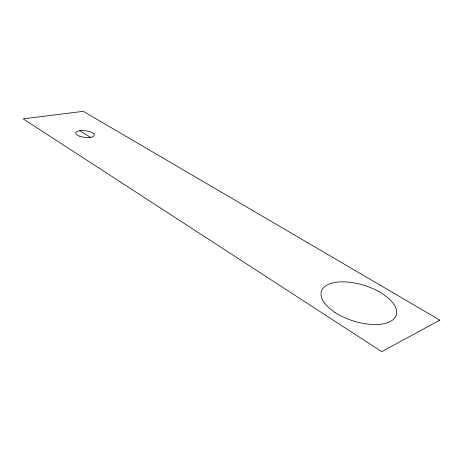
<?xml version="1.0" encoding="UTF-8"?>
<svg xmlns="http://www.w3.org/2000/svg" width="463" height="463" viewBox="0 0 463 463"><rect width="100%" height="100%" fill="white"/><g stroke="black" fill="none" stroke-linecap="round" stroke-linejoin="round"><path stroke-width="0.69" d="M79.729 130.722L90.499 137.349M439.85 320.124L381.743 351.666L23.15 118.852L83.294 111.334L439.85 320.124M334.865 312.346A39.262 18.607 17.6 0 0 396.195 315.303A39.262 18.607 17.6 0 0 345.491 281.909A39.262 18.607 17.6 0 0 334.865 312.346M79.867 136.278A9.376 3.334 7 0 0 94.348 135.26A9.376 3.334 7 0 0 80.944 130.595A9.376 3.334 7 0 0 79.867 136.278"/></g></svg>
